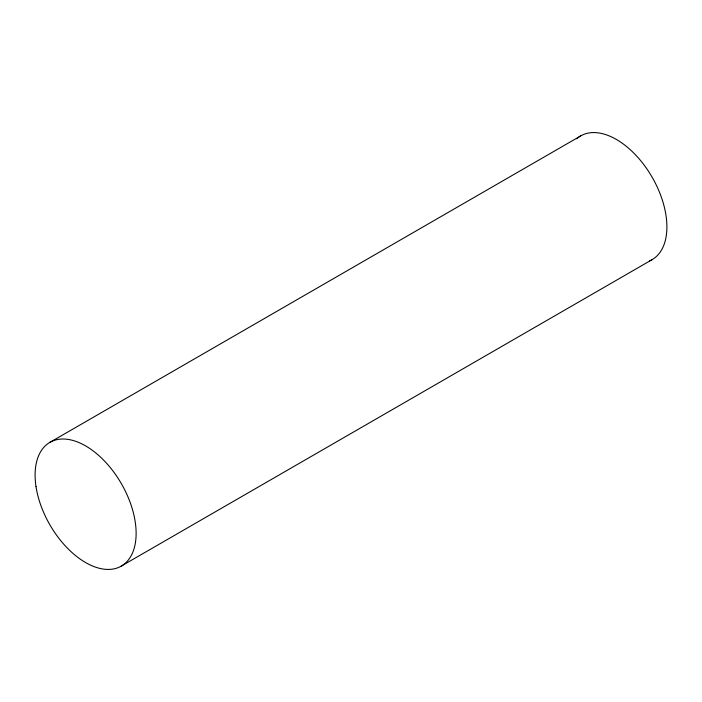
<?xml version="1.0" encoding="UTF-8"?>
<svg xmlns="http://www.w3.org/2000/svg" width="702" height="702" viewBox="0 0 702 702"><rect width="100%" height="100%" fill="white"/><g stroke="black" fill="none" stroke-linecap="round" stroke-linejoin="round"><path stroke-width="1.05" d="M49.895 442.357L580.677 135.916M121.323 566.084L652.105 259.643M576.684 138.803A71.428 41.242 60 0 1 651.245 175.693A71.428 41.242 60 0 1 649.464 260.951M36.013 486.626A71.428 41.242 60 0 0 118.691 567.4A71.428 41.242 60 0 0 102.132 458.643A71.428 41.242 60 0 0 36.013 486.626"/></g></svg>
